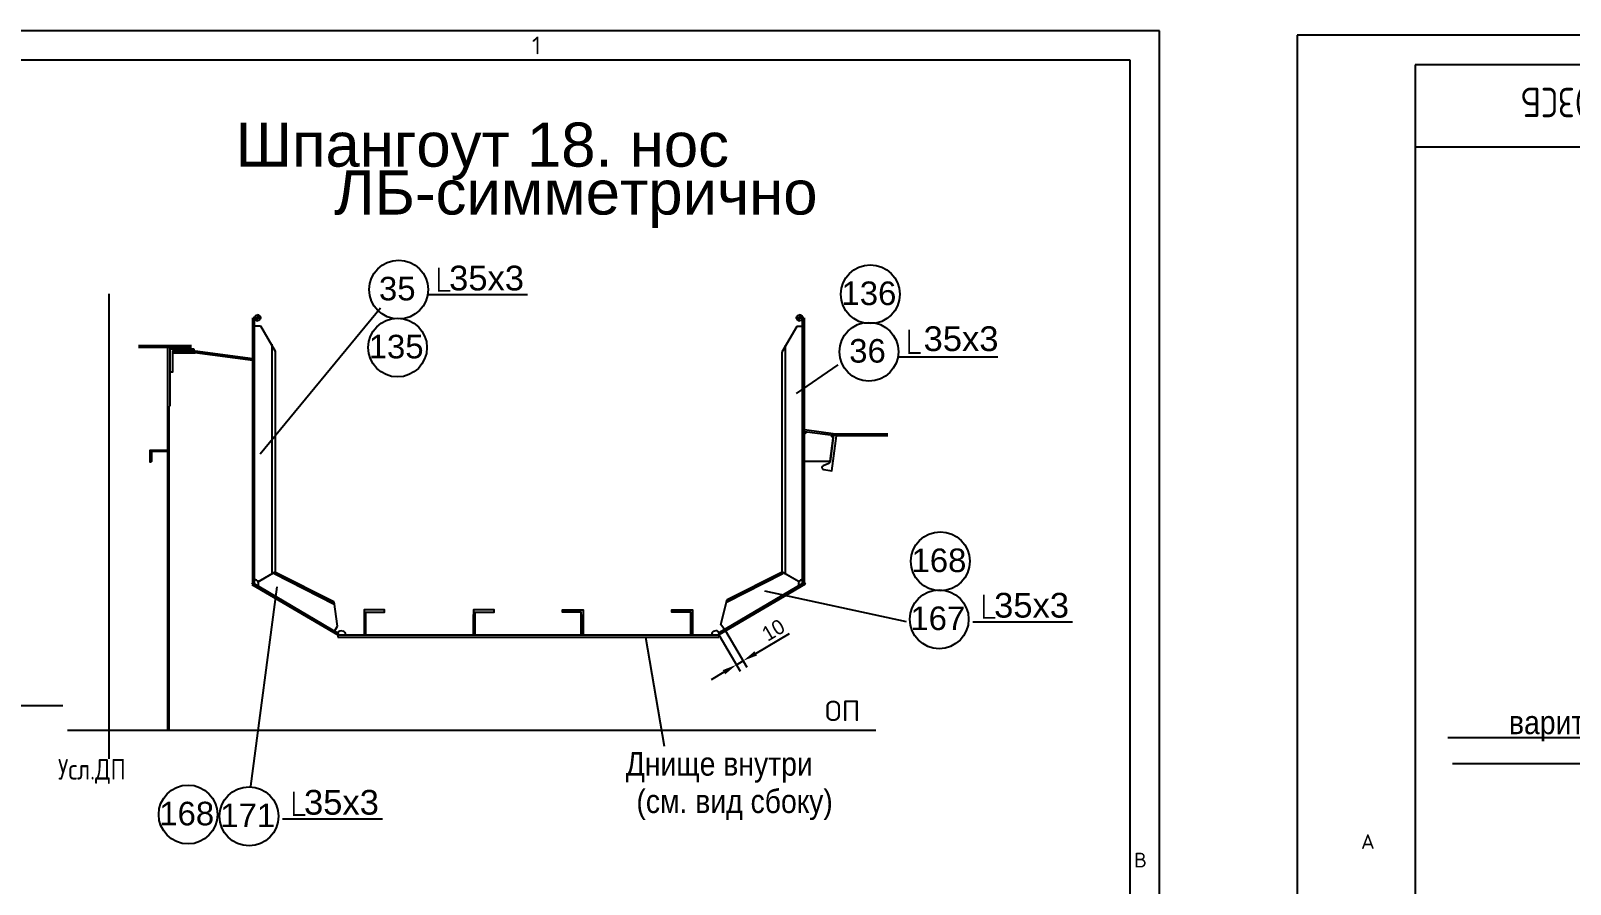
# Model space of a CAD drawing. Header units: millimetres. Extents: x 5443 to 24907, y -17798 to -7408.
# Drawn here: x 17214 to 19828, y -11094 to -9645 of the extents above; entities that cross this region are included whole.
import ezdxf
from ezdxf.enums import TextEntityAlignment as Align
from ezdxf.lldxf.tags import DXFTag

# ---------------------------------------------------------------- set-up
doc = ezdxf.new("R2010")
doc.units = ezdxf.units.MM
for name, color, linetype in [('Format', 7, 'Continuous'), ('IDENT', 7, 'Continuous'), ('pen_7', 1, 'Continuous')]:
    doc.layers.add(name, color=color, linetype=linetype)
doc.layers.add('pen_5', color=1, linetype='Continuous', true_color=0xff0000)
doc.styles.add('2_5', font='txt.shx', dxfattribs={"height": 2.5})
doc.styles.add('3', font='txt.shx', dxfattribs={"height": 3})
doc.styles.add('3.5', font='txt.shx', dxfattribs={"height": 3.5})
doc.styles.add('5', font='txt.shx', dxfattribs={"height": 250})
doc.styles.add('Arial', font='arial.ttf')
doc.styles.add('style5', font='arial.ttf', dxfattribs={"height": 3})
tags = doc.linetypes.add('DASH1', pattern=[75, 50, -25]).pattern_tags.tags
tags[6:7] = [DXFTag(74, 4), DXFTag(75, 0), DXFTag(340, '0'), DXFTag(46, 1.0), DXFTag(50, 0.0), DXFTag(44, 0.0), DXFTag(45, 0.0)]
tags[4:5] = [DXFTag(74, 4), DXFTag(75, 0), DXFTag(340, '0'), DXFTag(46, 1.0), DXFTag(50, 0.0), DXFTag(44, 0.0), DXFTag(45, 0.0)]
tags = doc.linetypes.add('DASH5', pattern=[90, 40, -20, 10, -20]).pattern_tags.tags
tags[10:11] = [DXFTag(74, 4), DXFTag(75, 0), DXFTag(340, '0'), DXFTag(46, 1.0), DXFTag(50, 0.0), DXFTag(44, 0.0), DXFTag(45, 0.0)]
tags[8:9] = [DXFTag(74, 4), DXFTag(75, 0), DXFTag(340, '0'), DXFTag(46, 1.0), DXFTag(50, 0.0), DXFTag(44, 0.0), DXFTag(45, 0.0)]
tags[6:7] = [DXFTag(74, 4), DXFTag(75, 0), DXFTag(340, '0'), DXFTag(46, 1.0), DXFTag(50, 0.0), DXFTag(44, 0.0), DXFTag(45, 0.0)]
tags[4:5] = [DXFTag(74, 4), DXFTag(75, 0), DXFTag(340, '0'), DXFTag(46, 1.0), DXFTag(50, 0.0), DXFTag(44, 0.0), DXFTag(45, 0.0)]
tags = doc.linetypes.add('DASH6', pattern=[10, 5, -5]).pattern_tags.tags
tags[6:7] = [DXFTag(74, 4), DXFTag(75, 0), DXFTag(340, '0'), DXFTag(46, 1.0), DXFTag(50, 0.0), DXFTag(44, 0.0), DXFTag(45, 0.0)]
tags[4:5] = [DXFTag(74, 4), DXFTag(75, 0), DXFTag(340, '0'), DXFTag(46, 1.0), DXFTag(50, 0.0), DXFTag(44, 0.0), DXFTag(45, 0.0)]
doc.dimstyles.new('EAG_DIM_J-8_F-1_N-14_A-16-00_S-0-0_T-0', dxfattribs={"dimtxt": 0.1, "dimasz": 30, "dimexe": 0.18, "dimexo": 0, "dimgap": 0.1, "dimtad": 1, "dimdec": 0, "dimdsep": 46, "dimtxsty": 'Standard', "dimblk1": 'NONE', "dimblk2": 'NONE', "dimsah": 1, "dimcen": 0.09, "dimse1": 1, "dimse2": 1, "dimclrt": 4, "dimadec": 0, "dimazin": 3, "dimtfac": 1, "dimtdec": 4, "dimtix": 1, "dimtofl": 0, "dimtmove": 0, "dimatfit": 1, "dimfxl": 1, "dimtolj": 1, "dimtzin": 0, "dimarcsym": 0})
doc.dimstyles.new('EAG_DIM_J-8_F-1_N-7_A-16-00_S-0-0_T-0', dxfattribs={"dimtxt": 0.1, "dimasz": 30, "dimexe": 0.18, "dimexo": 0, "dimgap": 0.1, "dimtad": 1, "dimdec": 0, "dimdsep": 46, "dimtxsty": 'Standard', "dimblk1": 'NONE', "dimblk2": 'NONE', "dimsah": 1, "dimcen": 0.09, "dimse1": 1, "dimse2": 1, "dimclrt": 4, "dimadec": 0, "dimazin": 3, "dimtfac": 1, "dimtdec": 4, "dimtix": 1, "dimtofl": 0, "dimtmove": 0, "dimatfit": 1, "dimfxl": 1, "dimtolj": 1, "dimtzin": 0, "dimarcsym": 0})
doc.dimstyles.new('ISO-10', dxfattribs={"dimscale": 10, "dimtxt": 2.5, "dimasz": 2.5, "dimexe": 1.25, "dimexo": 0, "dimtad": 1, "dimdec": 0, "dimtxsty": 'Standard', "dimcen": 2.5, "dimclrd": 7, "dimclre": 7, "dimclrt": 4, "dimadec": 0, "dimazin": 0, "dimtfac": 1, "dimtdec": 0, "dimtmove": 0, "dimatfit": 3, "dimfxl": 1, "dimarcsym": 0})

# ---------------------------------------------------------------- blocks, each defined once
blk = doc.blocks.new('*D110')
at = {"color": 0, "linetype": 'Continuous', "lineweight": -2}
blk.add_line((18460.19291056499, -10595.99592480064), (18700.68763955091, -10648.43067074227), dxfattribs=at)
at = {"layer": 'Defpoints', "color": 0, "linetype": 'Continuous'}
for p in [(18458.78309269014, -10602.46212887282), (18699.27782167606, -10654.89687481445), (18700.68763955091, -10648.43067074227)]:
    blk.add_point(p, dxfattribs=at)
blk = doc.blocks.new('_NONE')
blk = doc.blocks.new('*D111')
at = {"color": 0, "linetype": 'Continuous', "lineweight": -2}
blk.add_line((17603.80485672841, -10363.48282744611), (17807.96534535184, -10115.65511054403), dxfattribs=at)
at = {"layer": 'Defpoints', "color": 0, "linetype": 'Continuous'}
for p in [(17807.96534535184, -10115.65511054403), (17833.02025423394, -10136.29534604201), (17628.85976561051, -10384.12306294408)]:
    blk.add_point(p, dxfattribs=at)
blk = doc.blocks.new('*D113')
at = {"color": 7, "lineweight": -2}
for p, q in [((18393.60883886466, -10664.27556665688), (18430.0232491922, -10725.81522254339)), ((18382.52604217766, -10670.83350885405), (18418.9404525052, -10732.37316474055)), ((18445.17313924505, -10702.32627128144), (18502.54778603723, -10668.37639131232)), ((18412.57485001099, -10721.61541846702), (18423.65764669799, -10715.05747626986)), ((18391.05935746393, -10734.34662345544), (18369.54386491686, -10747.07782844386))]:
    blk.add_line(p, q, dxfattribs=at)
at = {"color": 7}
for points in [[(18443.05127174698, -10698.74035585693), (18447.29500674312, -10705.91218670595), (18423.65764669799, -10715.05747626986)], [(18388.93748996586, -10730.76070803093), (18393.181224962, -10737.93253887996), (18412.57485001099, -10721.61541846702)]]:
    blk.add_solid(points, dxfattribs=at)
at = {"layer": 'Defpoints', "color": 0}
for p in [(18393.60883886466, -10664.27556665688), (18382.52604217766, -10670.83350885405), (18423.65764669799, -10715.05747626986)]:
    blk.add_point(p, dxfattribs=at)
at = {"color": 4, "insert": (18475.06980517336, -10662.84910939237), "char_height": 25, "attachment_point": 5, "rotation": 30.613765657708946}
blk.add_mtext('10', dxfattribs=at)

msp = doc.modelspace()

# ---------------------------------------------------------------- hatches: boundary and pattern name
at = {"linetype": 'Continuous'}
for points in [[(17598.85976561051, -10137.56801217007), (17596.94631346207, -10137.1873969357), (17595.32424314957, -10136.10353463101), (17594.24038084489, -10134.48140328335), (17593.85976561051, -10132.56801217007), (17598.85976561051, -10132.56801217007)], [(17598.85976561051, -10127.56801217007), (17600.77321775895, -10127.94862740445), (17602.39528807145, -10129.03248970914), (17603.47915037614, -10130.65462105679), (17603.85976561051, -10132.56801217007), (17598.85976561051, -10132.56801217007)], [(18519.65371092301, -10137.56801217007), (18517.74038084489, -10137.1873969357), (18516.11806639176, -10136.10353463101), (18515.03432615739, -10134.48140328335), (18514.65371092301, -10132.56801217007), (18519.65371092301, -10132.56801217007)], [(18519.65371092301, -10127.56801217007), (18521.56704100114, -10127.94862740445), (18523.18935545426, -10129.03248970914), (18524.27309568864, -10130.65462105679), (18524.65371092301, -10132.56801217007), (18519.65371092301, -10132.56801217007)]]:
    msp.add_hatch(color=0, dxfattribs=at).paths.add_polyline_path(points)

# ---------------------------------------------------------------- linework, layer by layer
at = {"color": 0}
for p, q in [((19130.7493975492, -9645.140520071789), (10720.7493975492, -9645.140520071789)), ((19130.7493975492, -15585.14052007179), (19130.7493975492, -9645.140520071789)), ((19080.7493975492, -9695.140520071789), (10920.7493975492, -9695.140520071789)), ((19080.7493975492, -15535.14052007179), (19080.7493975492, -9695.140520071789)), ((17887.99711110105, -10093.10111866104), (18057.56597645026, -10093.10111866103)), ((18584.36126669544, -10212.3739153315), (18513.64551379944, -10261.33124475254)), ((18686.55763120287, -10198.78018564394), (18856.12649655207, -10198.78018564394)), ((17587.58077937437, -10927.84748351288), (17632.43340035412, -10589.09097581101)), ((18386.02203120635, -10653.55267385343), (18396.62885500272, -10610.7290458534)), ((17735.08174073146, -10656.40667091671), (17729.16451681583, -10614.57088697628)), ((17729.90823583343, -10664.60646590874), (17735.08174073146, -10656.40667091671)), ((18391.9619544615, -10661.60859010625), (18386.02203120635, -10653.55267385343)), ((18813.5323082157, -10648.67502790906), (18983.1011735649, -10648.67502790905)), ((18258.07390990598, -10674.62497322964), (18289.60372286123, -10859.93598110438)), ((20375.88048625947, -10845.50930179213), (19620.36953606372, -10845.50930179213)), ((17641.53967399956, -10983.3147134802), (17811.10853934877, -10983.3147134802))]:
    msp.add_line(p, q, dxfattribs=at)
at = {"color": 0, "linetype": 'Continuous'}
for p, q in [((17346.85976561051, -10881.62129637643), (17346.85976561051, -10091.78130337029)), ((17590.85976561051, -10582.56801217007), (17590.85976561051, -10132.56801217007)), ((17605.85976561051, -10132.56801217007), (17591.85976561051, -10132.56801217007)), ((17605.85976561051, -10132.56801217007), (17591.85976561051, -10132.56801217007)), ((17593.85976561051, -10582.56801217007), (17593.85976561051, -10132.56801217007)), ((18526.65371092301, -10132.56801217007), (18512.65371092301, -10132.56801217007)), ((18526.65371092301, -10132.56801217007), (18512.65371092301, -10132.56801217007)), ((18524.65371092301, -10582.56801217007), (18524.65371092301, -10132.56801217007)), ((18527.65371092301, -10582.56801217007), (18527.65371092301, -10132.56801217007)), ((17593.85976561051, -10146.06801217007), (17603.85976561051, -10146.06801217007)), ((17603.85976561051, -10146.06801217007), (17628.85976561051, -10189.36928170132)), ((18514.65371092301, -10147.56801217007), (18489.65371092301, -10190.86928170132)), ((18524.65371092301, -10147.56801217007), (18514.65371092301, -10147.56801217007)), ((17455.85976561051, -10189.06807320523), (17492.85976561051, -10189.06807320523)), ((17455.85976561051, -10192.06807320523), (17492.85976561051, -10192.06807320523)), ((17492.46633299332, -10191.62752144742), (17590.85976561051, -10204.64383810337)), ((17492.85976561051, -10188.65346138882), (17590.85976561051, -10201.61773144582)), ((17623.60976561051, -10177.24495308804), (17623.60976561051, -10568.16707222867)), ((17628.85976561051, -10189.36928170132), (17628.85976561051, -10564.12565987515)), ((18489.65371092301, -10190.86928170132), (18489.65371092301, -10564.12562935757)), ((18494.90371092301, -10178.74495308804), (18494.90371092301, -10568.16704171109)), ((18527.65371092301, -10322.45979683804), (18580.82094725114, -10329.49293892789)), ((18527.65371092301, -10325.48591586543), (18580.42763670426, -10332.46702950406)), ((18531.94832108245, -10326.05402144243), (18527.65371092301, -10329.81809853716)), ((18582.26040037614, -10329.56801217007), (18669.26040037614, -10329.56801217007)), ((18582.26040037614, -10332.56801217007), (18669.26040037614, -10332.56801217007)), ((17589.33869754187, -10585.15382871647), (17735.26720642571, -10670.99410051696)), ((17590.85729819474, -10582.57220677824), (17736.7789758472, -10668.59882640247)), ((17599.92189939957, -10580.83273690152), (17628.85976561051, -10564.12565987515)), ((17627.5041747902, -10566.97737496304), (17729.31236639135, -10618.54628241171)), ((17628.85976561051, -10564.30110543179), (17728.75704431259, -10614.90209009412)), ((18527.64532493805, -10582.10586421541), (18380.93114227147, -10668.40829691628)), ((18529.16638539158, -10584.6916678161), (18382.452202725, -10670.99410051696)), ((18395.48044209327, -10615.36560889705), (18491.00917967301, -10566.97737496304)), ((18396.43288491836, -10611.52024877646), (18489.65346678239, -10564.30116646695)), ((18518.59145506364, -10580.83273690152), (18489.65371092301, -10564.12562935757)), ((17965.85976561051, -10668.97850411343), (17965.85976561051, -10636.06801217007)), ((17968.85976561051, -10668.97850411343), (17968.85976561051, -10636.06801217007)), ((18148.85976561051, -10668.97850411343), (18148.85976561051, -10636.06801217007)), ((18151.85976561051, -10668.97850411343), (18151.85976561051, -10636.06801217007)), ((17745.39797361832, -10670.99411385464), (18382.32029870328, -10670.99410062357)), ((17745.39797361832, -10674.62497322964), (18382.32029870328, -10674.62497322964)), ((17276.41101895099, -10832.56801217007), (18649.28201886802, -10832.56801217007)), ((19628.2878911272, -10889.43992304052), (22788.00704675165, -10889.43992304052))]:
    msp.add_line(p, q, dxfattribs=at)
at = {"color": 0, "linetype": 'DASH5'}
for p, q in [((17396.85976561051, -10179.56801217007), (17486.85976561051, -10179.56801217007)), ((17396.85976561051, -10182.56801217007), (17486.85976561051, -10182.56801217007)), ((17446.85976561051, -10282.56801217007), (17446.85976561051, -10182.56801217007)), ((17450.85976561051, -10282.56801217007), (17450.85976561051, -10182.56801217007)), ((17446.85976561051, -10832.56801217007), (17446.85976561051, -10282.56801217007)), ((17448.85976561051, -10832.56801217007), (17448.85976561051, -10282.56801217007))]:
    msp.add_line(p, q, dxfattribs=at)
at = {"color": 2}
for p, q in [((17590.85976561051, -10582.56801217007), (17589.33869754187, -10585.15382871647)), ((17590.85976561051, -10582.56801217007), (17593.85976561051, -10582.56801217007)), ((18527.60989996954, -10582.04564174962), (18529.16638539158, -10584.69166781609)), ((17735.26720445578, -10670.99410363816), (17735.26720445578, -10674.62496301316)), ((17736.7789758472, -10668.59882640247), (17735.26720642571, -10670.99410051696)), ((18382.32029870328, -10670.71460600837), (18382.32029870328, -10674.62497322964))]:
    msp.add_line(p, q, dxfattribs=at)
at = {"color": 0, "linetype": 'DASH1'}
for p, q in [((17735.26720445578, -10670.99410363816), (17745.39797361832, -10670.99411385464)), ((17735.26720445578, -10674.62496301316), (17745.39797361832, -10674.62497322964))]:
    msp.add_line(p, q, dxfattribs=at)
at = {"color": 4}
msp.add_line((14299.41690557691, -10791.06686296192), (17268.42426992715, -10791.06686296192), dxfattribs=at)
at = {"color": 0, "const_width": 3}
for points in [[(17907.00615279799, -10047.25961276865), (17907.00615279799, -10086.54398465881), (17926.66075692183, -10086.54398465881)], [(18705.5666728998, -10152.93867975156), (18705.5666728998, -10192.22305164171), (18725.22127702365, -10192.22305164171)], [(18832.54134991263, -10602.83352201667), (18832.54134991263, -10642.11789390683), (18852.19595403648, -10642.11789390683)]]:
    msp.add_lwpolyline(points, dxfattribs=at)
at = {"const_width": 3}
msp.add_lwpolyline([(17660.5487156965, -10937.47320758781), (17660.5487156965, -10976.75757947797), (17680.20331982035, -10976.75757947797)], dxfattribs=at)
at = {"color": 0, "linetype": 'Continuous'}
for points in [[(17598.85976561051, -10127.56801217007, 0), (17600.77321775895, -10127.94862740445, 0), (17602.39528807145, -10129.03248970914, 0), (17603.47915037614, -10130.65462105679, 0), (17603.85976561051, -10132.56801217007, 0), (17603.47915037614, -10134.48140328335, 0), (17602.39528807145, -10136.10353463101, 0), (17600.77321775895, -10137.1873969357, 0), (17598.85976561051, -10137.56801217007, 0), (17596.94631346207, -10137.1873969357, 0), (17595.32424314957, -10136.10353463101, 0), (17594.24038084489, -10134.48140328335, 0), (17593.85976561051, -10132.56801217007, 0), (17594.24038084489, -10130.65462105679, 0), (17595.32424314957, -10129.03248970914, 0), (17596.94631346207, -10127.94862740445, 0), (17598.85976561051, -10127.56801217007, 0)], [(18519.65371092301, -10127.56801217007, 0), (18521.56704100114, -10127.94862740445, 0), (18523.18935545426, -10129.03248970914, 0), (18524.27309568864, -10130.65462105679, 0), (18524.65371092301, -10132.56801217007, 0), (18524.27309568864, -10134.48140328335, 0), (18523.18935545426, -10136.10353463101, 0), (18521.56704100114, -10137.1873969357, 0), (18519.65371092301, -10137.56801217007, 0), (18517.74038084489, -10137.1873969357, 0), (18516.11806639176, -10136.10353463101, 0), (18515.03432615739, -10134.48140328335, 0), (18514.65371092301, -10132.56801217007, 0), (18515.03432615739, -10130.65462105679, 0), (18516.11806639176, -10129.03248970914, 0), (18517.74038084489, -10127.94862740445, 0), (18519.65371092301, -10127.56801217007, 0)], [(18527.65371092301, -10376.01218882777, 0), (18571.47636033619, -10376.01317424442, 0), (18576.61698533619, -10337.15181560185, 0), (18572.33484325075, -10331.39648737712, 0)], [(18582.24837708329, -10332.70788330491, 0), (18577.29158997392, -10332.05218262131, 0), (18571.35848450517, -10376.90313476975, 0), (18570.66414856767, -10378.57653564866, 0), (18569.22616028642, -10379.67855591233, 0), (18559.62240052079, -10383.64956421311, 0), (18558.18441223954, -10384.75158447678, 0), (18557.49007630204, -10386.42498535569, 0), (18557.72542786454, -10388.22134155686, 0), (18558.82747864579, -10389.65939087326, 0), (18560.50081848954, -10390.35372681076, 0), (18574.37996888017, -10392.18972534592, 0), (18582.24837708329, -10332.70788330491, 0)], [(17728.75699228339, -10614.9017486627, 0), (17628.69765623551, -10564.21922676968, 0), (17599.9182372902, -10580.8309516232, 0)], [(18518.59560545426, -10580.83101265835, 0), (18489.81606443864, -10564.2191962521, 0), (18396.43294546464, -10611.52000432896, 0)]]:
    msp.add_polyline3d(points, dxfattribs=at)
at = {"color": 0, "linetype": 'DASH5'}
msp.add_polyline3d([(17490.85976561051, -10184.96797554898, 0), (17490.85976561051, -10188.96797554898, 0), (17454.85976561051, -10188.96797554898, 0), (17454.85976561051, -10224.96797554898, 0), (17450.85976561051, -10224.96797554898, 0), (17450.85976561051, -10184.96797554898, 0), (17490.85976561051, -10184.96797554898, 0)], dxfattribs=at)
at = {"color": 0, "linetype": 'DASH6'}
for points in [[(17446.85976561051, -10357.56801217007, 0), (17446.85976561051, -10358.56801217007, 0), (17446.56691893082, -10359.27510445523, 0), (17445.85976561051, -10359.56801217007, 0), (17420.85976561051, -10359.56801217007, 0), (17419.85976561051, -10359.83595650601, 0), (17419.12770994645, -10360.56801217007, 0), (17418.85976561051, -10361.56801217007, 0), (17418.85976561051, -10376.56801217007, 0), (17418.56691893082, -10377.27510445523, 0), (17417.85976561051, -10377.56801217007, 0), (17416.85976561051, -10377.56801217007, 0), (17416.85976561051, -10357.56801217007, 0), (17446.85976561051, -10357.56801217007, 0)], [(17779.85976561051, -10670.99409859585, 0), (17782.85976561051, -10670.99409859585, 0), (17782.85976561051, -10632.26488106656, 0), (17814.85976561051, -10632.26488106656, 0), (17814.85976561051, -10628.63402169156, 0), (17779.85976561051, -10628.63402169156, 0), (17779.85976561051, -10670.99409859585, 0)], [(17965.85976561051, -10670.99409859585, 0), (17968.85976561051, -10670.99409859585, 0), (17968.85976561051, -10632.26488106656, 0), (18000.85976561051, -10632.26488106656, 0), (18000.85976561051, -10628.63402169156, 0), (17965.85976561051, -10628.63402169156, 0), (17965.85976561051, -10670.99409859585, 0)], [(18151.85976561051, -10670.99409859585, 0), (18148.85976561051, -10670.99409859585, 0), (18148.85976561051, -10632.26488106656, 0), (18116.85976561051, -10632.26488106656, 0), (18116.85976561051, -10628.63399117398, 0), (18151.85976561051, -10628.63402169156, 0), (18151.85976561051, -10670.99409859585, 0)], [(18337.85976561051, -10670.99409859585, 0), (18334.85976561051, -10670.99409859585, 0), (18334.85976561051, -10632.26488106656, 0), (18302.85976561051, -10632.26488106656, 0), (18302.85976561051, -10628.63399117398, 0), (18337.85976561051, -10628.63402169156, 0), (18337.85976561051, -10670.99409859585, 0)]]:
    msp.add_polyline3d(points, dxfattribs=at)
at = {"color": 0}
for centre in [(17838.73554854293, -10084.53966701235), (18639.71104068846, -10092.47522676447), (17836.80385869829, -10182.99271104256), (18637.29606864475, -10190.21873399526), (18758.61942924314, -10545.9291017465), (18756.68773939849, -10644.3821457767), (17481.16037356668, -10975.98218766185), (17584.69510518236, -10979.02183134785)]:
    msp.add_circle(centre, 50, dxfattribs=at)
at = {"color": 0, "linetype": 'Continuous'}
for centre, radius, start, end in [((18582.02763848441, -10320.19342286974), 9.37747848028173, 262.606695392433, 271.4223059908737), ((17593.85976561051, -10584.33270638394), 7, 29.99997241574861, 90), ((17593.85585936051, -10584.33040230679), 6.999898433685303, 329.5343517035336, 29.99528624769306), ((18524.65810545426, -10584.33072274136), 7.000128746032715, 150.0033781051069, 210.4609404569228), ((18524.65371092301, -10584.33270638394), 7, 90, 150.0005463830416), ((17741.18166502457, -10670.99266426968), 7.000021934509277, 69.99978676090215, 149.5346339467231), ((17741.53115232926, -10670.99415765961), 7.000010013580322, 0.0003585480374008157, 69.99982106823727), ((18376.71689536575, -10670.91039073443), 6.734847435741692, 105.3164062083909, 180.7122811678856), ((18377.33193357926, -10670.99264901089), 7.000011444086693, 33.76325780682694, 109.99911207009)]:
    msp.add_arc(centre, radius, start, end, dxfattribs=at)
for points, invisible_edges in [([(17598.85976561051, -10132.56801217007), (17593.85976561051, -10132.56801217007), (17594.24038084489, -10134.48140328335), (17598.85976561051, -10132.56801217007)], 12), ([(17598.85976561051, -10131.06801217007), (17594.24038084489, -10132.98140328335), (17595.32424314957, -10134.60353463101), (17598.85976561051, -10131.06801217007)], 13), ([(17598.85976561051, -10132.56801217007), (17595.32424314957, -10136.10353463101), (17596.94631346207, -10137.1873969357), (17598.85976561051, -10132.56801217007)], 13), ([(17598.85976561051, -10132.56801217007), (17596.94631346207, -10137.1873969357), (17598.85976561051, -10137.56801217007), (17598.85976561051, -10132.56801217007)], 9), ([(17598.85976561051, -10132.56801217007), (17600.77321775895, -10127.94862740445), (17598.85976561051, -10127.56801217007), (17598.85976561051, -10132.56801217007)], 9), ([(17598.85976561051, -10132.56801217007), (17602.39528807145, -10129.03248970914), (17600.77321775895, -10127.94862740445), (17598.85976561051, -10132.56801217007)], 13), ([(17598.85976561051, -10132.56801217007), (17603.47915037614, -10130.65462105679), (17602.39528807145, -10129.03248970914), (17598.85976561051, -10132.56801217007)], 13), ([(17598.85976561051, -10132.56801217007), (17603.85976561051, -10132.56801217007), (17603.47915037614, -10130.65462105679), (17598.85976561051, -10132.56801217007)], 12), ([(18519.65371092301, -10132.56801217007), (18514.65371092301, -10132.56801217007), (18515.03432615739, -10134.48140328335), (18519.65371092301, -10132.56801217007)], 12), ([(18519.65371092301, -10132.56801217007), (18515.03432615739, -10134.48140328335), (18516.11806639176, -10136.10353463101), (18519.65371092301, -10132.56801217007)], 13), ([(18519.65371092301, -10132.56801217007), (18516.11806639176, -10136.10353463101), (18517.74038084489, -10137.1873969357), (18519.65371092301, -10132.56801217007)], 13), ([(18519.65371092301, -10132.56801217007), (18517.74038084489, -10137.1873969357), (18519.65371092301, -10137.56801217007), (18519.65371092301, -10132.56801217007)], 9), ([(18519.65371092301, -10132.56801217007), (18521.56704100114, -10127.94862740445), (18519.65371092301, -10127.56801217007), (18519.65371092301, -10132.56801217007)], 9), ([(18519.65371092301, -10132.56801217007), (18523.18935545426, -10129.03248970914), (18521.56704100114, -10127.94862740445), (18519.65371092301, -10132.56801217007)], 13), ([(18519.65371092301, -10132.56801217007), (18524.27309568864, -10130.65462105679), (18523.18935545426, -10129.03248970914), (18519.65371092301, -10132.56801217007)], 13), ([(18519.65371092301, -10132.56801217007), (18524.65371092301, -10132.56801217007), (18524.27309568864, -10130.65462105679), (18519.65371092301, -10132.56801217007)], 12)]:
    msp.add_3dface(points, dxfattribs=dict(at, invisible_edges=invisible_edges))
at = {"layer": 'Format', "color": 0}
for p, q in [((19364.78704882957, -9652.790395792035), (19364.78704882957, -12622.79039579204)), ((23564.78704882956, -9652.790395792035), (19364.78704882957, -9652.790395792035)), ((19564.78704882957, -9702.790395792035), (19564.78704882957, -12572.79039579204)), ((23514.78704882956, -9702.790395792035), (19564.78704882957, -9702.790395792035)), ((20264.78704882956, -9842.790395792035), (19564.78704882957, -9842.790395792035))]:
    msp.add_line(p, q, dxfattribs=at)

# ---------------------------------------------------------------- texts
at = {"color": 0}
for s, height, style, p in [('1', 30, '3', (18064.97936172865, -9694.01959476215)), ('ОП', 35, '3.5', (18562.36293300219, -10827.99026619024)), ('B', 25, '2_5', (19087.47520106949, -11073.40927944081))]:
    msp.add_text(s, height=height, dxfattribs=dict(at, style=style)).set_placement(p, align=Align.BOTTOM_LEFT)
at = {"color": 0, "style": '5', "width": 0.8}
msp.add_text('23321.362131.003СБ', height=49.99999999992234, rotation=180, dxfattribs=at).set_placement((20213.33227513362, -9726.742698445636), align=Align.BOTTOM_LEFT)
at = {"color": 0, "linetype": 'Continuous', "width": 0.9}
for s, p in [('варить повозможности', (19980.40662258708, -10819.58492592215)), ('Днище внутри', (18383.11327931022, -10889.99362114682)), ('(см. вид сбоку)', (18409.21860027242, -10953.45822005506))]:
    msp.add_text(s, height=40, dxfattribs=at).set_placement(p, align=Align.MIDDLE_CENTER)
at = {"color": 0, "style": '3.5', "width": 0.8}
msp.add_text('Усл.ДП', height=35, dxfattribs=at).set_placement((17260.15047181906, -10927.21667921507), align=Align.BOTTOM_LEFT)
at = {"layer": 'IDENT', "color": 0, "style": '2_5'}
msp.add_text('A', height=25, dxfattribs=at).set_placement((19472.92312992122, -11041.90125455942), align=Align.BOTTOM_LEFT)
at = {"layer": 'pen_5', "color": 0, "linetype": 'Continuous', "style": 'Arial'}
for s, p in [('Шпангоут 18. нос ', (17561.66484785033, -9898.406367624537)), ('ЛБ-симметрично', (17729.03353885697, -9979.671611247466))]:
    msp.add_text(s, height=75, dxfattribs=at).set_placement(p, align=Align.BOTTOM_LEFT)
at = {"layer": 'pen_7', "color": 0, "style": 'style5'}
for s, p in [('35', (17836.35398711783, -10082.93338716204)), ('136', (18637.32947926336, -10090.86894691415)), ('135', (17834.42229727318, -10181.38643119224)), ('36', (18634.91450721964, -10188.61245414494)), ('168', (18756.23786781803, -10544.32282189618)), ('167', (18754.30617797339, -10642.77586592639)), ('168', (17478.77881214157, -10974.37590781154)), ('171', (17582.31354375725, -10977.41555149753))]:
    msp.add_text(s, height=40, dxfattribs=at).set_placement(p, align=Align.MIDDLE_CENTER)
for p in [(17924.41763772919, -10086.04654845271), (18730.17343012927, -10188.98770246049), (18849.95283484384, -10641.62045770073), (17677.9602006277, -10976.26014327187)]:
    msp.add_text('35x3', height=42, dxfattribs=at).set_placement(p)

# ---------------------------------------------------------------- dimensions: what is measured, and where the dimension line sits
at = {"color": 0, "linetype": 'Continuous'}
for base, p1, p2, angle, dimstyle, picture, middle in [((17807.96534535184, -10115.65511054403), (17628.85976561051, -10384.12306294408), (17833.02025423394, -10136.29534604201), 50.51830104574637, 'EAG_DIM_J-8_F-1_N-14_A-16-00_S-0-0_T-0', '*D111', (17705.95424567987, -10239.48503523139)), ((18700.68763955091, -10648.43067074227), (18458.78309269014, -10602.46212887282), (18699.27782167606, -10654.89687481446), 347.70036045914765, 'EAG_DIM_J-8_F-1_N-7_A-16-00_S-0-0_T-0', '*D110', (18689.60042209383, -10646.01333946431))]:
    dim = msp.add_linear_dim(base=base, p1=p1, p2=p2, angle=angle, text=' ', dimstyle=dimstyle, dxfattribs=at)
    dim.commit()
    dim.dimension.update_dxf_attribs({"geometry": picture, "text_midpoint": middle, "dimtype": 161})
at = {"color": 2}
dim = msp.add_aligned_dim(p1=(18382.52604217766, -10670.83350885405), p2=(18393.60883886466, -10664.27556665688), distance=-59.00621319950364, text='10', dimstyle='ISO-10', override={"dimfxl": 1.25}, dxfattribs=at)
dim.commit()
dim.dimension.update_dxf_attribs({"geometry": '*D113', "text_midpoint": (18475.06980517336, -10662.84910939237)})

doc.saveas('drawing.dxf')
